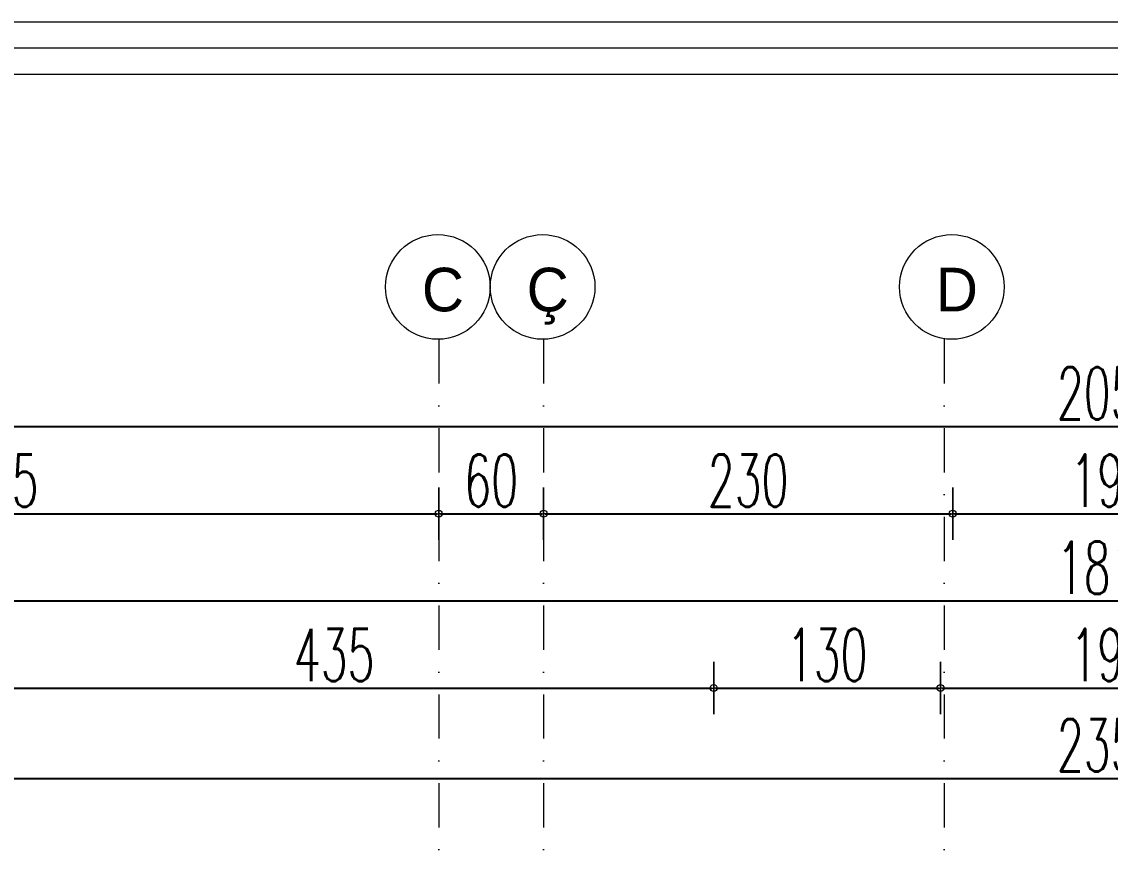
# Model space of a CAD drawing. Header units: millimetres. Extents: x -16104 to 67872, y -88009 to 12107.
# Drawn here: x 11393 to 12017, y -5433 to -4952 of the extents above; entities that cross this region are included whole.
import ezdxf

# ---------------------------------------------------------------- set-up
doc = ezdxf.new("R2010")
doc.units = ezdxf.units.MM
doc.linetypes.add('ACAD_ISO07W100', pattern=[3, 0, -3])
doc.linetypes.add('DASHDOTX2', pattern=[50.8, 25.4, -12.7, 0, -12.7])
doc.layers.get('0').update_dxf_attribs({"color": 241})
for name, color, linetype, lineweight in [('AKS', 1, 'ACAD_ISO07W100', 5), ('akslar', 144, 'Continuous', 20), ('c05', 32, 'Continuous', 13), ('OLCU', 54, 'Continuous', 13)]:
    doc.layers.add(name, color=color, linetype=linetype, lineweight=lineweight)
doc.styles.add('DIM', font='Txttw.shx', dxfattribs={"width": 0.6})
doc.dimstyles.new('50', dxfattribs={"dimscale": 0, "dimtxt": 30, "dimasz": 1, "dimexe": 0, "dimexo": 2, "dimgap": 4, "dimtad": 1, "dimdec": 0, "dimzin": 0, "dimdsep": 46, "dimtxsty": 'DIM', "dimblk1": 'DOT', "dimblk2": 'DOT', "dimsah": 1, "dimcen": 1.5, "dimdle": 3, "dimse1": 1, "dimse2": 1, "dimclrd": 256, "dimclre": 9, "dimclrt": 256, "dimadec": 0, "dimazin": 0, "dimtfac": 0.24, "dimtdec": 0, "dimtix": 1, "dimtmove": 2, "dimatfit": 3, "dimldrblk": 'DOT', "dimfxl": 0, "dimtolj": 1, "dimtzin": 15, "dimarcsym": 0})

# ---------------------------------------------------------------- blocks, each defined once
blk = doc.blocks.new('DOT')
for p, q in [((0, 15), (0, -15)), ((-2, 0), (0, 0)), ((2, 0), (0, 0))]:
    blk.add_line(p, q)
blk.add_circle((0, 0), 2)
blk = doc.blocks.new('*D5792')
at = {"layer": 'Defpoints', "color": 0, "transparency": 16777216}
for p in [(11789.65, -5334.56), (11354.65, -5384.56), (11789.65, -5384.56)]:
    blk.add_point(p, dxfattribs=at)
at = {"layer": 'OLCU', "lineweight": -2, "transparency": 16777216}
blk.add_line((11355.65, -5334.56), (11788.65, -5334.56), dxfattribs=at)
at = {"layer": 'OLCU', "lineweight": -2, "transparency": 16777216, "rotation": 180}
blk.add_blockref('DOT', (11354.65, -5334.56), dxfattribs=at)
at = {"layer": 'OLCU', "lineweight": -2, "transparency": 16777216}
blk.add_blockref('DOT', (11789.65, -5334.56), dxfattribs=at)
at = {"layer": 'OLCU', "transparency": 16777216, "insert": (11572.15, -5315.56), "char_height": 30, "attachment_point": 5, "style": 'DIM'}
blk.add_mtext('\\A1;435', dxfattribs=at)
blk = doc.blocks.new('*D5793')
at = {"layer": 'Defpoints', "color": 0, "transparency": 16777216}
for p in [(11919.65, -5334.56), (11789.65, -5384.56), (11919.65, -5384.56)]:
    blk.add_point(p, dxfattribs=at)
at = {"layer": 'OLCU', "lineweight": -2, "transparency": 16777216}
blk.add_line((11790.65, -5334.56), (11918.65, -5334.56), dxfattribs=at)
at = {"layer": 'OLCU', "lineweight": -2, "transparency": 16777216, "rotation": 180}
blk.add_blockref('DOT', (11789.65, -5334.56), dxfattribs=at)
at = {"layer": 'OLCU', "lineweight": -2, "transparency": 16777216}
blk.add_blockref('DOT', (11919.65, -5334.56), dxfattribs=at)
at = {"layer": 'OLCU', "transparency": 16777216, "insert": (11854.65, -5315.56), "char_height": 30, "attachment_point": 5, "style": 'DIM'}
blk.add_mtext('\\A1;130', dxfattribs=at)
blk = doc.blocks.new('*D5794')
at = {"layer": 'Defpoints', "color": 0, "transparency": 16777216}
for p in [(12114.65, -5334.56), (11919.65, -5384.56), (12114.65, -5384.56)]:
    blk.add_point(p, dxfattribs=at)
at = {"layer": 'OLCU', "lineweight": -2, "transparency": 16777216}
blk.add_line((11920.65, -5334.56), (12113.65, -5334.56), dxfattribs=at)
at = {"layer": 'OLCU', "lineweight": -2, "transparency": 16777216, "rotation": 180}
blk.add_blockref('DOT', (11919.65, -5334.56), dxfattribs=at)
at = {"layer": 'OLCU', "lineweight": -2, "transparency": 16777216}
blk.add_blockref('DOT', (12114.65, -5334.56), dxfattribs=at)
at = {"layer": 'OLCU', "transparency": 16777216, "insert": (12017.15, -5315.56), "char_height": 30, "attachment_point": 5, "style": 'DIM'}
blk.add_mtext('\\A1;195', dxfattribs=at)
blk = doc.blocks.new('*D5799')
at = {"layer": 'Defpoints', "color": 0, "transparency": 16777216}
for p in [(11112.15, -5284.56), (12922.15, -5284.56), (12922.15, -5319.56)]:
    blk.add_point(p, dxfattribs=at)
at = {"layer": 'OLCU', "lineweight": -2, "transparency": 16777216}
blk.add_line((11113.15, -5284.56), (12921.15, -5284.56), dxfattribs=at)
at = {"layer": 'OLCU', "lineweight": -2, "transparency": 16777216, "rotation": 180}
blk.add_blockref('DOT', (11112.15, -5284.56), dxfattribs=at)
at = {"layer": 'OLCU', "lineweight": -2, "transparency": 16777216}
blk.add_blockref('DOT', (12922.15, -5284.56), dxfattribs=at)
at = {"layer": 'OLCU', "transparency": 16777216, "insert": (12017.15, -5265.56), "char_height": 30, "attachment_point": 5, "style": 'DIM'}
blk.add_mtext('\\A1;1810', dxfattribs=at)
blk = doc.blocks.new('*D5802')
at = {"layer": 'Defpoints', "color": 0, "transparency": 16777216}
for p in [(11127.15, -5234.56), (11632.11, -5234.56), (11632.11, -6281.78)]:
    blk.add_point(p, dxfattribs=at)
at = {"layer": 'OLCU', "lineweight": -2, "transparency": 16777216}
blk.add_line((11128.15, -5234.56), (11631.11, -5234.56), dxfattribs=at)
at = {"layer": 'OLCU', "lineweight": -2, "transparency": 16777216, "rotation": 180}
blk.add_blockref('DOT', (11127.15, -5234.56), dxfattribs=at)
at = {"layer": 'OLCU', "lineweight": -2, "transparency": 16777216}
blk.add_blockref('DOT', (11632.11, -5234.56), dxfattribs=at)
at = {"layer": 'OLCU', "transparency": 16777216, "insert": (11379.63, -5215.56), "char_height": 30, "attachment_point": 5, "style": 'DIM'}
blk.add_mtext('\\A1;505', dxfattribs=at)
blk = doc.blocks.new('*D5803')
at = {"layer": 'Defpoints', "color": 0, "transparency": 16777216}
for p in [(11632.11, -5234.56), (11692.15, -5234.56), (11692.15, -6281.78)]:
    blk.add_point(p, dxfattribs=at)
at = {"layer": 'OLCU', "lineweight": -2, "transparency": 16777216}
blk.add_line((11633.11, -5234.56), (11691.15, -5234.56), dxfattribs=at)
at = {"layer": 'OLCU', "lineweight": -2, "transparency": 16777216, "rotation": 180}
blk.add_blockref('DOT', (11632.11, -5234.56), dxfattribs=at)
at = {"layer": 'OLCU', "lineweight": -2, "transparency": 16777216}
blk.add_blockref('DOT', (11692.15, -5234.56), dxfattribs=at)
at = {"layer": 'OLCU', "transparency": 16777216, "insert": (11662.13, -5215.56), "char_height": 30, "attachment_point": 5, "style": 'DIM'}
blk.add_mtext('\\A1;60', dxfattribs=at)
blk = doc.blocks.new('*D5809')
at = {"layer": 'Defpoints', "color": 0, "transparency": 16777216}
for p in [(13042.15, -5184.56), (10992.15, -5219.56), (13042.15, -5219.56)]:
    blk.add_point(p, dxfattribs=at)
at = {"layer": 'OLCU', "lineweight": -2, "transparency": 16777216}
blk.add_line((10993.15, -5184.56), (13041.15, -5184.56), dxfattribs=at)
at = {"layer": 'OLCU', "lineweight": -2, "transparency": 16777216, "rotation": 180}
blk.add_blockref('DOT', (10992.15, -5184.56), dxfattribs=at)
at = {"layer": 'OLCU', "lineweight": -2, "transparency": 16777216}
blk.add_blockref('DOT', (13042.15, -5184.56), dxfattribs=at)
at = {"layer": 'OLCU', "transparency": 16777216, "insert": (12017.15, -5165.56), "char_height": 30, "attachment_point": 5, "style": 'DIM'}
blk.add_mtext('\\A1;2050', dxfattribs=at)
blk = doc.blocks.new('*D5892')
at = {"layer": 'Defpoints', "color": 0, "transparency": 16777216}
for p in [(11692.15, -5234.56), (11926.65, -5234.56), (11926.65, -5234.56)]:
    blk.add_point(p, dxfattribs=at)
at = {"layer": 'OLCU', "lineweight": -2, "transparency": 16777216}
blk.add_line((11693.15, -5234.56), (11925.65, -5234.56), dxfattribs=at)
at = {"layer": 'OLCU', "lineweight": -2, "transparency": 16777216, "rotation": 180}
blk.add_blockref('DOT', (11692.15, -5234.56), dxfattribs=at)
at = {"layer": 'OLCU', "lineweight": -2, "transparency": 16777216}
blk.add_blockref('DOT', (11926.65, -5234.56), dxfattribs=at)
at = {"layer": 'OLCU', "transparency": 16777216, "insert": (11809.4, -5215.56), "char_height": 30, "attachment_point": 5, "style": 'DIM'}
blk.add_mtext('\\A1;230', dxfattribs=at)
blk = doc.blocks.new('*D5893')
at = {"layer": 'Defpoints', "color": 0, "transparency": 16777216}
for p in [(11926.65, -5234.56), (12107.65, -5234.56), (12107.65, -5234.56)]:
    blk.add_point(p, dxfattribs=at)
at = {"layer": 'OLCU', "lineweight": -2, "transparency": 16777216}
blk.add_line((11927.65, -5234.56), (12106.65, -5234.56), dxfattribs=at)
at = {"layer": 'OLCU', "lineweight": -2, "transparency": 16777216, "rotation": 180}
blk.add_blockref('DOT', (11926.65, -5234.56), dxfattribs=at)
at = {"layer": 'OLCU', "lineweight": -2, "transparency": 16777216}
blk.add_blockref('DOT', (12107.65, -5234.56), dxfattribs=at)
at = {"layer": 'OLCU', "transparency": 16777216, "insert": (12017.15, -5215.56), "char_height": 30, "attachment_point": 5, "style": 'DIM'}
blk.add_mtext('\\A1;190', dxfattribs=at)
blk = doc.blocks.new('*D5897')
at = {"layer": 'Defpoints', "color": 0, "transparency": 16777216}
for p in [(10842.15, -5386.38), (13192.15, -5386.38), (13192.15, -5386.38)]:
    blk.add_point(p, dxfattribs=at)
at = {"layer": 'OLCU', "lineweight": -2, "transparency": 16777216}
blk.add_line((10843.15, -5386.38), (13191.15, -5386.38), dxfattribs=at)
at = {"layer": 'OLCU', "lineweight": -2, "transparency": 16777216, "rotation": 180}
blk.add_blockref('DOT', (10842.15, -5386.38), dxfattribs=at)
at = {"layer": 'OLCU', "lineweight": -2, "transparency": 16777216}
blk.add_blockref('DOT', (13192.15, -5386.38), dxfattribs=at)
at = {"layer": 'OLCU', "transparency": 16777216, "insert": (12017.15, -5367.38), "char_height": 30, "attachment_point": 5, "style": 'DIM'}
blk.add_mtext('\\A1;2350', dxfattribs=at)

msp = doc.modelspace()

# ---------------------------------------------------------------- linework, layer by layer
at = {"layer": 'AKS', "linetype": 'ByBlock'}
for centre in [(11631.58, -5104.56), (11691.62, -5104.56), (11926.12, -5104.56)]:
    msp.add_circle(centre, 30, dxfattribs=at)
at = {"layer": 'akslar', "linetype": 'DASHDOTX2'}
for p, q in [((11632.11, -5134.56), (11632.11, -7944.06)), ((11692.15, -5134.56), (11692.15, -7944.06)), ((11921.65, -5134.56), (11921.65, -7944.06))]:
    msp.add_line(p, q, dxfattribs=at)
at = {"layer": 'c05'}
for points in [[(13832.7, -8120.02), (13832.7, -8330.26), (10302.44, -8330.26), (10302.44, -4952.49), (13832.7, -4952.49), (13832.7, -6808.57)], [(13817.7, -8120.02), (13817.7, -8315.26), (10317.44, -8315.26), (10317.44, -4967.49), (13817.7, -4967.49), (13817.7, -6808.57)], [(13802.7, -8120.02), (13802.7, -8300.26), (10332.44, -8300.26), (10332.44, -4982.49), (13802.7, -4982.49), (13802.7, -6808.57)]]:
    msp.add_lwpolyline(points, dxfattribs=at)

# ---------------------------------------------------------------- texts
at = {"layer": 'AKS', "char_height": 25, "width": 35.6591, "attachment_point": 1}
for s, insert in [('C', (11622.42, -5093.55)), ('Ç', (11682.46, -5093.55)), ('D', (11916.96, -5093.55))]:
    msp.add_mtext(s, dxfattribs=dict(at, insert=insert))

# ---------------------------------------------------------------- dimensions: what is measured, and where the dimension line sits
at = {"layer": 'OLCU'}
for base, p1, p2, picture, middle in [((13042.15, -5184.56), (10992.15, -5219.56), (13042.15, -5219.56), '*D5809', (12017.15, -5165.56)), ((11632.11, -5234.56), (11127.15, -5234.56), (11632.11, -6281.78), '*D5802', (11379.63, -5215.56)), ((11692.15, -5234.56), (11632.11, -5234.56), (11692.15, -6281.78), '*D5803', (11662.13, -5215.56)), ((12922.15, -5284.56), (11112.15, -5284.56), (12922.15, -5319.56), '*D5799', (12017.15, -5265.56)), ((11789.65, -5334.56), (11354.65, -5384.56), (11789.65, -5384.56), '*D5792', (11572.15, -5315.56)), ((11919.65, -5334.56), (11789.65, -5384.56), (11919.65, -5384.56), '*D5793', (11854.65, -5315.56)), ((12114.65, -5334.56), (11919.65, -5384.56), (12114.65, -5384.56), '*D5794', (12017.15, -5315.56)), ((13192.15, -5386.38), (10842.15, -5386.38), (13192.15, -5386.38), '*D5897', (12017.15, -5367.38))]:
    dim = msp.add_linear_dim(base=base, p1=p1, p2=p2, dimstyle='50', override={"dimscale": 1}, dxfattribs=at)
    dim.commit()
    dim.dimension.update_dxf_attribs({"geometry": picture, "text_midpoint": middle})
for base, p1, p2, text, picture, middle in [((11926.65, -5234.56), (11692.15, -5234.56), (11926.65, -5234.56), '230', '*D5892', (11809.4, -5215.56)), ((12107.65, -5234.56), (11926.65, -5234.56), (12107.65, -5234.56), '190', '*D5893', (12017.15, -5215.56))]:
    dim = msp.add_linear_dim(base=base, p1=p1, p2=p2, text=text, dimstyle='50', override={"dimscale": 1}, dxfattribs=at)
    dim.commit()
    dim.dimension.update_dxf_attribs({"geometry": picture, "text_midpoint": middle})

doc.saveas('drawing.dxf')
